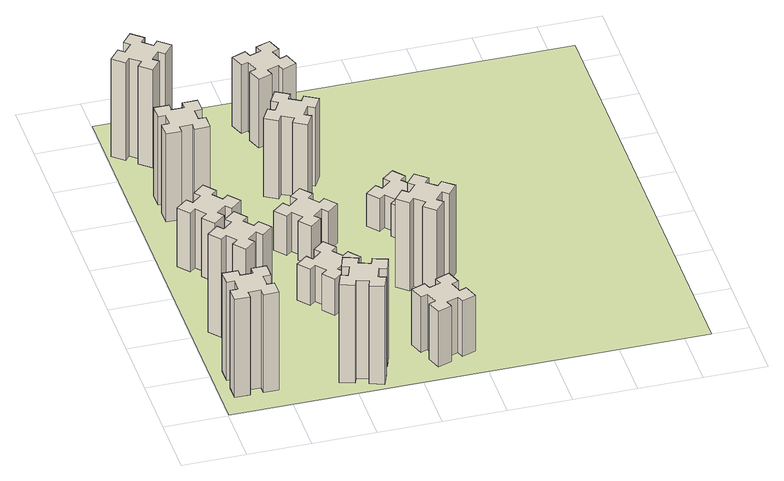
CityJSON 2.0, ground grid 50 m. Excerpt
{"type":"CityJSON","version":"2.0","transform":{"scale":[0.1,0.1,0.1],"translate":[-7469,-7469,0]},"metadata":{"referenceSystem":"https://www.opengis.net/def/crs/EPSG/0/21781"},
"CityObjects":{
"building1":{"type":"Building","attributes":{"class":"1000","function":"1000","usage":"1000","yearOfConstruction":2016,"roofType":"1000","measuredHeight":90,"storeysAboveGround":30,"storeysBelowGround":0},"geometry":[{"type":"Solid","lod":"1","boundaries":[[[[0,1,2,3,4,5,6,7,8,9,10,11,12,13,14,15,16,17,18,19]],[[17,16,20,21]],[[16,15,22,20]],[[15,14,23,22]],[[14,13,24,23]],[[13,12,25,24]],[[12,11,26,25]],[[11,10,27,26]],[[10,9,28,27]],[[9,8,29,28]],[[8,7,30,29]],[[7,6,31,30]],[[6,5,32,31]],[[5,4,33,32]],[[4,3,34,33]],[[3,2,35,34]],[[2,1,36,35]],[[1,0,37,36]],[[0,19,38,37]],[[19,18,39,38]],[[18,17,21,39]],[[24,25,26,27,28,29,30,31,32,33,34,35,36,37,38,39,21,20,22,23]]]]}]},
"building2":{"type":"Building","attributes":{"class":"1000","function":"1000","usage":"1000","yearOfConstruction":2016,"roofType":"1000","measuredHeight":90,"storeysAboveGround":30,"storeysBelowGround":0},"geometry":[{"type":"Solid","lod":"1","boundaries":[[[[40,41,42,43,44,45,46,47,48,49,50,51,52,53,54,55,56,57,58,59]],[[57,56,60,61]],[[56,55,62,60]],[[55,54,63,62]],[[54,53,64,63]],[[53,52,65,64]],[[52,51,66,65]],[[51,50,67,66]],[[50,49,68,67]],[[49,48,69,68]],[[48,47,70,69]],[[47,46,71,70]],[[46,45,72,71]],[[45,44,73,72]],[[44,43,74,73]],[[43,42,75,74]],[[42,41,76,75]],[[41,40,77,76]],[[40,59,78,77]],[[59,58,79,78]],[[58,57,61,79]],[[64,65,66,67,68,69,70,71,72,73,74,75,76,77,78,79,61,60,62,63]]]]}]},
"building3":{"type":"Building","attributes":{"class":"1000","function":"1000","usage":"1000","yearOfConstruction":2016,"roofType":"1000","measuredHeight":54,"storeysAboveGround":30,"storeysBelowGround":0},"geometry":[{"type":"Solid","lod":"1","boundaries":[[[[80,81,82,83,84,85,86,87,88,89,90,91,92,93,94,95,96,97,98,99]],[[97,96,100,101]],[[96,95,102,100]],[[95,94,103,102]],[[94,93,104,103]],[[93,92,105,104]],[[92,91,106,105]],[[91,90,107,106]],[[90,89,108,107]],[[89,88,109,108]],[[88,87,110,109]],[[87,86,111,110]],[[86,85,112,111]],[[85,84,113,112]],[[84,83,114,113]],[[83,82,115,114]],[[82,81,116,115]],[[81,80,117,116]],[[80,99,118,117]],[[99,98,119,118]],[[98,97,101,119]],[[104,105,106,107,108,109,110,111,112,113,114,115,116,117,118,119,101,100,102,103]]]]}]},
"building4":{"type":"Building","attributes":{"class":"1000","function":"1000","usage":"1000","yearOfConstruction":2016,"roofType":"1000","measuredHeight":81,"storeysAboveGround":30,"storeysBelowGround":0},"geometry":[{"type":"Solid","lod":"1","boundaries":[[[[120,121,122,123,124,125,126,127,128,129,130,131,132,133,134,135,136,137,138,139]],[[137,136,140,141]],[[136,135,142,140]],[[135,134,143,142]],[[134,133,144,143]],[[133,132,145,144]],[[132,131,146,145]],[[131,130,147,146]],[[130,129,148,147]],[[129,128,149,148]],[[128,127,150,149]],[[127,126,151,150]],[[126,125,152,151]],[[125,124,153,152]],[[124,123,154,153]],[[123,122,155,154]],[[122,121,156,155]],[[121,120,157,156]],[[120,139,158,157]],[[139,138,159,158]],[[138,137,141,159]],[[144,145,146,147,148,149,150,151,152,153,154,155,156,157,158,159,141,140,142,143]]]]}]},
"building5":{"type":"Building","attributes":{"class":"1000","function":"1000","usage":"1000","yearOfConstruction":2016,"roofType":"1000","measuredHeight":90,"storeysAboveGround":30,"storeysBelowGround":0},"geometry":[{"type":"Solid","lod":"1","boundaries":[[[[160,161,162,163,164,165,166,167,168,169,170,171,172,173,174,175,176,177,178,179]],[[177,176,180,181]],[[176,175,182,180]],[[175,174,183,182]],[[174,173,184,183]],[[173,172,185,184]],[[172,171,186,185]],[[171,170,187,186]],[[170,169,188,187]],[[169,168,189,188]],[[168,167,190,189]],[[167,166,191,190]],[[166,165,192,191]],[[165,164,193,192]],[[164,163,194,193]],[[163,162,195,194]],[[162,161,196,195]],[[161,160,197,196]],[[160,179,198,197]],[[179,178,199,198]],[[178,177,181,199]],[[184,185,186,187,188,189,190,191,192,193,194,195,196,197,198,199,181,180,182,183]]]]}]},
"building6":{"type":"Building","attributes":{"class":"1000","function":"1000","usage":"1000","yearOfConstruction":2016,"roofType":"1000","measuredHeight":90,"storeysAboveGround":30,"storeysBelowGround":0},"geometry":[{"type":"Solid","lod":"1","boundaries":[[[[200,201,202,203,204,205,206,207,208,209,210,211,212,213,214,215,216,217,218,219]],[[217,216,220,221]],[[216,215,222,220]],[[215,214,223,222]],[[214,213,224,223]],[[213,212,225,224]],[[212,211,226,225]],[[211,210,227,226]],[[210,209,228,227]],[[209,208,229,228]],[[208,207,230,229]],[[207,206,231,230]],[[206,205,232,231]],[[205,204,233,232]],[[204,203,234,233]],[[203,202,235,234]],[[202,201,236,235]],[[201,200,237,236]],[[200,219,238,237]],[[219,218,239,238]],[[218,217,221,239]],[[224,225,226,227,228,229,230,231,232,233,234,235,236,237,238,239,221,220,222,223]]]]}]},
"building7":{"type":"Building","attributes":{"class":"1000","function":"1000","usage":"1000","yearOfConstruction":2016,"roofType":"1000","measuredHeight":33,"storeysAboveGround":30,"storeysBelowGround":0},"geometry":[{"type":"Solid","lod":"1","boundaries":[[[[240,241,242,243,244,245,246,247,248,249,250,251,252,253,254,255,256,257,258,259]],[[257,256,260,261]],[[256,255,262,260]],[[255,254,263,262]],[[254,253,264,263]],[[253,252,265,264]],[[252,251,266,265]],[[251,250,267,266]],[[250,249,268,267]],[[249,248,269,268]],[[248,247,270,269]],[[247,246,271,270]],[[246,245,272,271]],[[245,244,273,272]],[[244,243,274,273]],[[243,242,275,274]],[[242,241,276,275]],[[241,240,277,276]],[[240,259,278,277]],[[259,258,279,278]],[[258,257,261,279]],[[264,265,266,267,268,269,270,271,272,273,274,275,276,277,278,279,261,260,262,263]]]]}]},
"building8":{"type":"Building","attributes":{"class":"1000","function":"1000","usage":"1000","yearOfConstruction":2016,"roofType":"1000","measuredHeight":36,"storeysAboveGround":30,"storeysBelowGround":0},"geometry":[{"type":"Solid","lod":"1","boundaries":[[[[280,281,282,283,284,285,286,287,288,289,290,291,292,293,294,295,296,297,298,299]],[[297,296,300,301]],[[296,295,302,300]],[[295,294,303,302]],[[294,293,304,303]],[[293,292,305,304]],[[292,291,306,305]],[[291,290,307,306]],[[290,289,308,307]],[[289,288,309,308]],[[288,287,310,309]],[[287,286,311,310]],[[286,285,312,311]],[[285,284,313,312]],[[284,283,314,313]],[[283,282,315,314]],[[282,281,316,315]],[[281,280,317,316]],[[280,299,318,317]],[[299,298,319,318]],[[298,297,301,319]],[[304,305,306,307,308,309,310,311,312,313,314,315,316,317,318,319,301,300,302,303]]]]}]},
"building9":{"type":"Building","attributes":{"class":"1000","function":"1000","usage":"1000","yearOfConstruction":2016,"roofType":"1000","measuredHeight":51,"storeysAboveGround":30,"storeysBelowGround":0},"geometry":[{"type":"Solid","lod":"1","boundaries":[[[[320,321,322,323,324,325,326,327,328,329,330,331,332,333,334,335,336,337,338,339]],[[337,336,340,341]],[[336,335,342,340]],[[335,334,343,342]],[[334,333,344,343]],[[333,332,345,344]],[[332,331,346,345]],[[331,330,347,346]],[[330,329,348,347]],[[329,328,349,348]],[[328,327,350,349]],[[327,326,351,350]],[[326,325,352,351]],[[325,324,353,352]],[[324,323,354,353]],[[323,322,355,354]],[[322,321,356,355]],[[321,320,357,356]],[[320,339,358,357]],[[339,338,359,358]],[[338,337,341,359]],[[344,345,346,347,348,349,350,351,352,353,354,355,356,357,358,359,341,340,342,343]]]]}]},
"building10":{"type":"Building","attributes":{"class":"1000","function":"1000","usage":"1000","yearOfConstruction":2016,"roofType":"1000","measuredHeight":72,"storeysAboveGround":30,"storeysBelowGround":0},"geometry":[{"type":"Solid","lod":"1","boundaries":[[[[360,361,362,363,364,365,366,367,368,369,370,371,372,373,374,375,376,377,378,379]],[[377,376,380,381]],[[376,375,382,380]],[[375,374,383,382]],[[374,373,384,383]],[[373,372,385,384]],[[372,371,386,385]],[[371,370,387,386]],[[370,369,388,387]],[[369,368,389,388]],[[368,367,390,389]],[[367,366,391,390]],[[366,365,392,391]],[[365,364,393,392]],[[364,363,394,393]],[[363,362,395,394]],[[362,361,396,395]],[[361,360,397,396]],[[360,379,398,397]],[[379,378,399,398]],[[378,377,381,399]],[[384,385,386,387,388,389,390,391,392,393,394,395,396,397,398,399,381,380,382,383]]]]}]},
"building11":{"type":"Building","attributes":{"class":"1000","function":"1000","usage":"1000","yearOfConstruction":2016,"roofType":"1000","measuredHeight":63,"storeysAboveGround":30,"storeysBelowGround":0},"geometry":[{"type":"Solid","lod":"1","boundaries":[[[[400,401,402,403,404,405,406,407,408,409,410,411,412,413,414,415,416,417,418,419]],[[417,416,420,421]],[[416,415,422,420]],[[415,414,423,422]],[[414,413,424,423]],[[413,412,425,424]],[[412,411,426,425]],[[411,410,427,426]],[[410,409,428,427]],[[409,408,429,428]],[[408,407,430,429]],[[407,406,431,430]],[[406,405,432,431]],[[405,404,433,432]],[[404,403,434,433]],[[403,402,435,434]],[[402,401,436,435]],[[401,400,437,436]],[[400,419,438,437]],[[419,418,439,438]],[[418,417,421,439]],[[424,425,426,427,428,429,430,431,432,433,434,435,436,437,438,439,421,420,422,423]]]]}]},
"building12":{"type":"Building","attributes":{"class":"1000","function":"1000","usage":"1000","yearOfConstruction":2016,"roofType":"1000","measuredHeight":81,"storeysAboveGround":30,"storeysBelowGround":0},"geometry":[{"type":"Solid","lod":"1","boundaries":[[[[440,441,442,443,444,445,446,447,448,449,450,451,452,453,454,455,456,457,458,459]],[[457,456,460,461]],[[456,455,462,460]],[[455,454,463,462]],[[454,453,464,463]],[[453,452,465,464]],[[452,451,466,465]],[[451,450,467,466]],[[450,449,468,467]],[[449,448,469,468]],[[448,447,470,469]],[[447,446,471,470]],[[446,445,472,471]],[[445,444,473,472]],[[444,443,474,473]],[[443,442,475,474]],[[442,441,476,475]],[[441,440,477,476]],[[440,459,478,477]],[[459,458,479,478]],[[458,457,461,479]],[[464,465,466,467,468,469,470,471,472,473,474,475,476,477,478,479,461,460,462,463]]]]}]},
"building13":{"type":"Building","attributes":{"class":"1000","function":"1000","usage":"1000","yearOfConstruction":2016,"roofType":"1000","measuredHeight":30,"storeysAboveGround":30,"storeysBelowGround":0},"geometry":[{"type":"Solid","lod":"1","boundaries":[[[[480,481,482,483,484,485,486,487,488,489,490,491,492,493,494,495,496,497,498,499]],[[497,496,500,501]],[[496,495,502,500]],[[495,494,503,502]],[[494,493,504,503]],[[493,492,505,504]],[[492,491,506,505]],[[491,490,507,506]],[[490,489,508,507]],[[489,488,509,508]],[[488,487,510,509]],[[487,486,511,510]],[[486,485,512,511]],[[485,484,513,512]],[[484,483,514,513]],[[483,482,515,514]],[[482,481,516,515]],[[481,480,517,516]],[[480,499,518,517]],[[499,498,519,518]],[[498,497,501,519]],[[504,505,506,507,508,509,510,511,512,513,514,515,516,517,518,519,501,500,502,503]]]]}]},
"landuse1":{"type":"LandUse","attributes":{"name":"plot1","function":"1010"},"geometry":[{"type":"MultiSurface","lod":"1","boundaries":[[[520,521,522,523]]]}]}
},
"vertices":[
[165,425,0],[165,325,0],[105,325,0],[105,205,0],[225,205,0],[225,265,0],[325,265,0],[325,205,0],[445,205,0],[445,325,0],[385,325,0],[385,425,0],[445,425,0],[445,545,0],[325,545,0],[325,485,0],[225,485,0],[225,545,0],[105,545,0],[105,425,0],[225,485,900],[225,545,900],[325,485,900],[325,545,900],[445,545,900],[445,425,900],[385,425,900],[385,325,900],[445,325,900],[445,205,900],[325,205,900],[325,265,900],[225,265,900],[225,205,900],[105,205,900],[105,325,900],[165,325,900],[165,425,900],[105,425,900],[105,545,900],
[492,1048,0],[427,1124,0],[473,1163,0],[396,1255,0],[304,1178,0],[343,1132,0],[266,1067,0],[228,1113,0],[136,1036,0],[213,944,0],[259,983,0],[323,906,0],[277,868,0],[354,776,0],[446,853,0],[408,899,0],[484,963,0],[523,917,0],[615,994,0],[538,1086,0],[484,963,900],[523,917,900],[408,899,900],[446,853,900],[354,776,900],[277,868,900],[323,906,900],[259,983,900],[213,944,900],[136,1036,900],[228,1113,900],[266,1067,900],[343,1132,900],[304,1178,900],[396,1255,900],[473,1163,900],[427,1124,900],[492,1048,900],[538,1086,900],[615,994,900],
[492,1888,0],[427,1964,0],[473,2003,0],[396,2095,0],[304,2018,0],[343,1972,0],[266,1907,0],[228,1953,0],[136,1876,0],[213,1784,0],[259,1823,0],[323,1746,0],[277,1708,0],[354,1616,0],[446,1693,0],[408,1739,0],[484,1803,0],[523,1757,0],[615,1834,0],[538,1926,0],[484,1803,540],[523,1757,540],[408,1739,540],[446,1693,540],[354,1616,540],[277,1708,540],[323,1746,540],[259,1823,540],[213,1784,540],[136,1876,540],[228,1953,540],[266,1907,540],[343,1972,540],[304,2018,540],[396,2095,540],[473,2003,540],[427,1964,540],[492,1888,540],[538,1926,540],[615,1834,540],
[485,2545,0],[485,2645,0],[545,2645,0],[545,2765,0],[425,2765,0],[425,2705,0],[325,2705,0],[325,2765,0],[205,2765,0],[205,2645,0],[265,2645,0],[265,2545,0],[205,2545,0],[205,2425,0],[325,2425,0],[325,2485,0],[425,2485,0],[425,2425,0],[545,2425,0],[545,2545,0],[425,2485,810],[425,2425,810],[325,2485,810],[325,2425,810],[205,2425,810],[205,2545,810],[265,2545,810],[265,2645,810],[205,2645,810],[205,2765,810],[325,2765,810],[325,2705,810],[425,2705,810],[425,2765,810],[545,2765,810],[545,2645,810],[485,2645,810],[485,2545,810],[545,2545,810],[545,2425,810],
[1029,360,0],[995,266,0],[939,287,0],[897,174,0],[1010,133,0],[1031,189,0],[1125,155,0],[1104,99,0],[1217,57,0],[1258,170,0],[1202,191,0],[1236,285,0],[1292,264,0],[1333,377,0],[1220,418,0],[1200,362,0],[1106,396,0],[1127,452,0],[1014,493,0],[973,380,0],[1106,396,900],[1127,452,900],[1200,362,900],[1220,418,900],[1333,377,900],[1292,264,900],[1236,285,900],[1202,191,900],[1258,170,900],[1217,57,900],[1104,99,900],[1125,155,900],[1031,189,900],[1010,133,900],[897,174,900],[939,287,900],[995,266,900],[1029,360,900],[973,380,900],[1014,493,900],
[384,3387,0],[308,3452,0],[346,3498,0],[254,3575,0],[177,3483,0],[223,3444,0],[159,3368,0],[113,3406,0],[36,3314,0],[128,3237,0],[166,3283,0],[243,3219,0],[204,3173,0],[296,3096,0],[373,3188,0],[327,3226,0],[392,3303,0],[438,3264,0],[515,3356,0],[423,3433,0],[392,3303,900],[438,3264,900],[327,3226,900],[373,3188,900],[296,3096,900],[204,3173,900],[243,3219,900],[166,3283,900],[128,3237,900],[36,3314,900],[113,3406,900],[159,3368,900],[223,3444,900],[177,3483,900],[254,3575,900],[346,3498,900],[308,3452,900],[384,3387,900],[423,3433,900],[515,3356,900],
[1083,1332,0],[1006,1267,0],[968,1313,0],[876,1236,0],[953,1144,0],[999,1183,0],[1063,1106,0],[1017,1068,0],[1094,976,0],[1186,1053,0],[1148,1099,0],[1224,1163,0],[1263,1117,0],[1355,1194,0],[1278,1286,0],[1232,1248,0],[1167,1324,0],[1213,1363,0],[1136,1455,0],[1044,1378,0],[1167,1324,330],[1213,1363,330],[1232,1248,330],[1278,1286,330],[1355,1194,330],[1263,1117,330],[1224,1163,330],[1148,1099,330],[1186,1053,330],[1094,976,330],[1017,1068,330],[1063,1106,330],[999,1183,330],[953,1144,330],[876,1236,330],[968,1313,330],[1006,1267,330],[1083,1332,330],[1044,1378,330],[1136,1455,330],
[1083,1972,0],[1006,1907,0],[968,1953,0],[876,1876,0],[953,1784,0],[999,1823,0],[1063,1746,0],[1017,1708,0],[1094,1616,0],[1186,1693,0],[1148,1739,0],[1224,1803,0],[1263,1757,0],[1355,1834,0],[1278,1926,0],[1232,1888,0],[1167,1964,0],[1213,2003,0],[1136,2095,0],[1044,2018,0],[1167,1964,360],[1213,2003,360],[1232,1888,360],[1278,1926,360],[1355,1834,360],[1263,1757,360],[1224,1803,360],[1148,1739,360],[1186,1693,360],[1094,1616,360],[1017,1708,360],[1063,1746,360],[999,1823,360],[953,1784,360],[876,1876,360],[968,1953,360],[1006,1907,360],[1083,1972,360],[1044,2018,360],[1136,2095,360],
[1765,496,0],[1671,462,0],[1650,518,0],[1537,477,0],[1579,364,0],[1635,385,0],[1669,291,0],[1613,270,0],[1654,157,0],[1767,199,0],[1746,255,0],[1840,289,0],[1860,233,0],[1973,274,0],[1932,387,0],[1876,366,0],[1842,460,0],[1898,480,0],[1857,593,0],[1744,552,0],[1842,460,510],[1898,480,510],[1876,366,510],[1932,387,510],[1973,274,510],[1860,233,510],[1840,289,510],[1746,255,510],[1767,199,510],[1654,157,510],[1613,270,510],[1669,291,510],[1635,385,510],[1579,364,510],[1537,477,510],[1650,518,510],[1671,462,510],[1765,496,510],[1744,552,510],[1857,593,510],
[1314,2666,0],[1227,2716,0],[1257,2768,0],[1153,2828,0],[1093,2724,0],[1145,2694,0],[1095,2607,0],[1043,2637,0],[983,2533,0],[1087,2473,0],[1117,2525,0],[1204,2475,0],[1174,2423,0],[1278,2363,0],[1338,2467,0],[1286,2497,0],[1336,2584,0],[1388,2554,0],[1448,2658,0],[1344,2718,0],[1336,2584,720],[1388,2554,720],[1286,2497,720],[1338,2467,720],[1278,2363,720],[1174,2423,720],[1204,2475,720],[1117,2525,720],[1087,2473,720],[983,2533,720],[1043,2637,720],[1095,2607,720],[1145,2694,720],[1093,2724,720],[1153,2828,720],[1257,2768,720],[1227,2716,720],[1314,2666,720],[1344,2718,720],[1448,2658,720],
[1225,3456,0],[1131,3422,0],[1110,3478,0],[997,3437,0],[1039,3324,0],[1095,3345,0],[1129,3251,0],[1073,3230,0],[1114,3117,0],[1227,3159,0],[1206,3215,0],[1300,3249,0],[1320,3193,0],[1433,3234,0],[1392,3347,0],[1336,3326,0],[1302,3420,0],[1358,3440,0],[1317,3553,0],[1204,3512,0],[1302,3420,630],[1358,3440,630],[1336,3326,630],[1392,3347,630],[1433,3234,630],[1320,3193,630],[1300,3249,630],[1206,3215,630],[1227,3159,630],[1114,3117,630],[1073,3230,630],[1129,3251,630],[1095,3345,630],[1039,3324,630],[997,3437,630],[1110,3478,630],[1131,3422,630],[1225,3456,630],[1204,3512,630],[1317,3553,630],
[1803,1324,0],[1739,1248,0],[1693,1286,0],[1616,1194,0],[1708,1117,0],[1746,1163,0],[1823,1099,0],[1784,1053,0],[1876,976,0],[1953,1068,0],[1907,1106,0],[1972,1183,0],[2018,1144,0],[2095,1236,0],[2003,1313,0],[1964,1267,0],[1888,1332,0],[1926,1378,0],[1834,1455,0],[1757,1363,0],[1888,1332,810],[1926,1378,810],[1964,1267,810],[2003,1313,810],[2095,1236,810],[2018,1144,810],[1972,1183,810],[1907,1106,810],[1953,1068,810],[1876,976,810],[1784,1053,810],[1823,1099,810],[1746,1163,810],[1708,1117,810],[1616,1194,810],[1693,1286,810],[1739,1248,810],[1803,1324,810],[1757,1363,810],[1834,1455,810],
[1972,1988,0],[1907,2064,0],[1953,2103,0],[1876,2195,0],[1784,2118,0],[1823,2072,0],[1746,2007,0],[1708,2053,0],[1616,1976,0],[1693,1884,0],[1739,1923,0],[1803,1846,0],[1757,1808,0],[1834,1716,0],[1926,1793,0],[1888,1839,0],[1964,1903,0],[2003,1857,0],[2095,1934,0],[2018,2026,0],[1964,1903,300],[2003,1857,300],[1888,1839,300],[1926,1793,300],[1834,1716,300],[1757,1808,300],[1803,1846,300],[1739,1923,300],[1693,1884,300],[1616,1976,300],[1708,2053,300],[1746,2007,300],[1823,2072,300],[1784,2118,300],[1876,2195,300],[1953,2103,300],[1907,2064,300],[1972,1988,300],[2018,2026,300],[2095,1934,300],
[5,3705,0],[3705,3705,0],[3705,5,0],[5,5,0]
]}
